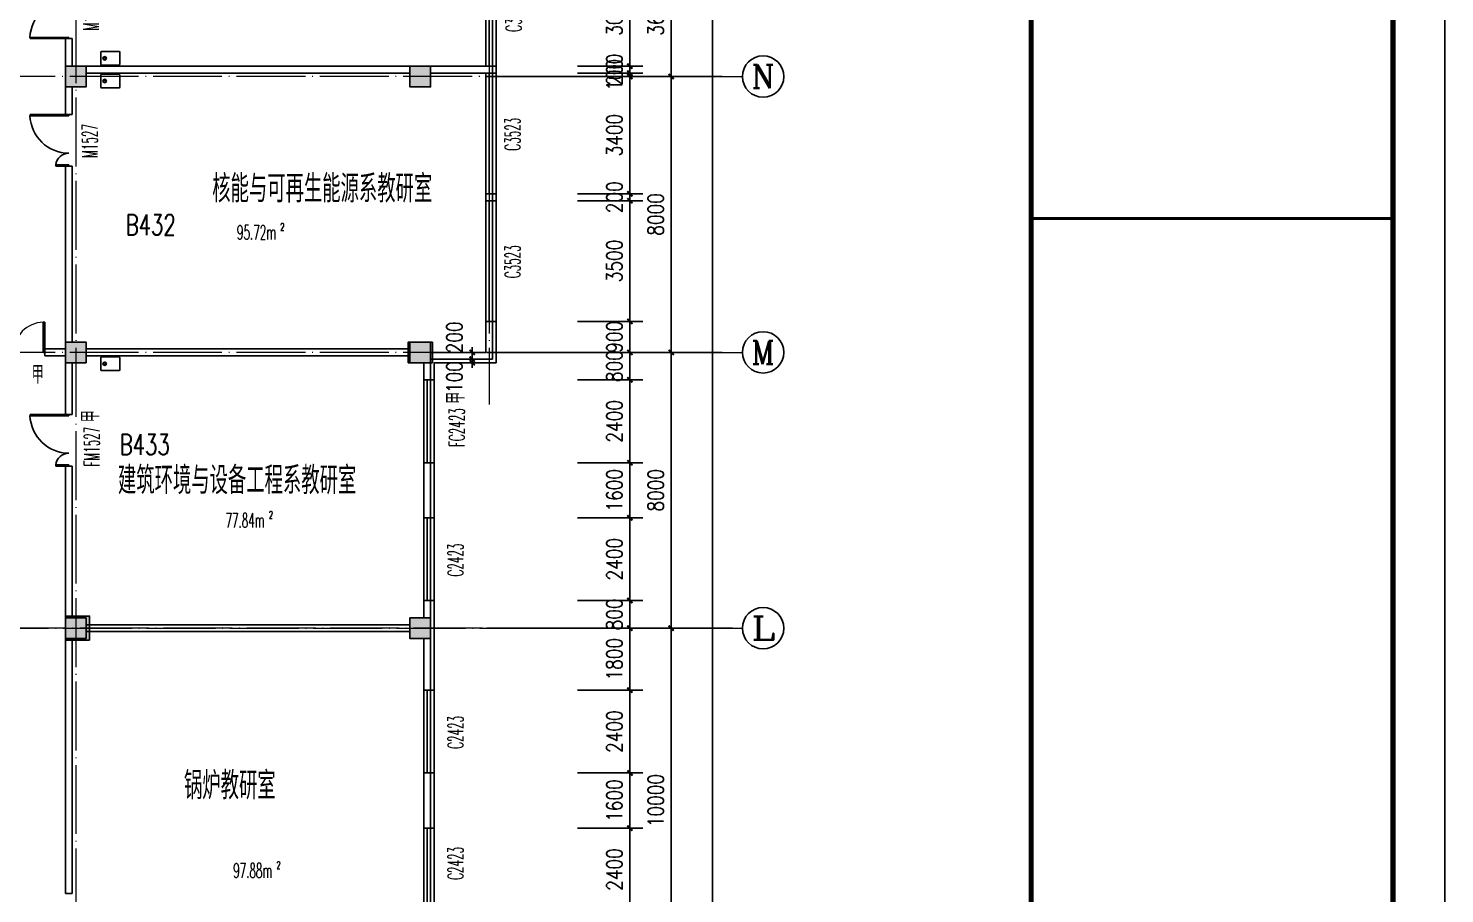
# Model space of a CAD drawing. Extents: x 1417642 to 3570900, y 124798 to 1191112.
# Drawn here: x 1577234 to 1618342, y 327517 to 352615 of the extents above; entities that cross this region are included whole.
import ezdxf
from ezdxf.enums import TextEntityAlignment as Align

# ---------------------------------------------------------------- set-up
doc = ezdxf.new("R2010")
doc.units = 0
doc.header["$LTSCALE"] = 1000
doc.header["$MEASUREMENT"] = 0
doc.linetypes.add('DOTE', pattern=[2.42, 2, -0.2, 0.02, -0.2])
doc.layers.get('0').update_dxf_attribs({"linetype": 'CONTINUOUS'})
doc.layers.get('Defpoints').update_dxf_attribs({"linetype": 'CONTINUOUS'})
for name, color, linetype in [('AXIS', 3, 'CONTINUOUS'), ('AXIS_TEXT', 7, 'CONTINUOUS'), ('colu', 2, 'CONTINUOUS'), ('COLUMN', 9, 'CONTINUOUS'), ('DOTE', 1, 'DOTE'), ('PUB_DIM', 3, 'CONTINUOUS'), ('PUB_HATCH', 8, 'CONTINUOUS'), ('PUB_TEXT', 40, 'CONTINUOUS'), ('PUB_TITLE', 4, 'CONTINUOUS'), ('SPACE', 7, 'CONTINUOUS'), ('STAIR', 2, 'CONTINUOUS'), ('SURFACE', 6, 'CONTINUOUS'), ('tiaozheng', 20, 'CONTINUOUS'), ('WALL', 4, 'CONTINUOUS'), ('WINDOW', 2, 'CONTINUOUS'), ('WINDOW_TEXT', 7, 'CONTINUOUS'), ('图戳', 211, 'CONTINUOUS'), ('填充', 252, 'CONTINUOUS'), ('柱填充', 8, 'CONTINUOUS'), ('水点', 3, 'CONTINUOUS')]:
    doc.layers.add(name, color=color, linetype=linetype)
doc.styles.add('_TCH_AXIS', font='COMPLEX', dxfattribs={"bigfont": 'GBCBIG'})
doc.styles.add('_TCH_SPACE', font='ROMANS', dxfattribs={"width": 0.7, "height": 5, "bigfont": 'Z'})
doc.styles.add('_TCH_WINDOW', font='ROMANS.shx', dxfattribs={"width": 0.7, "height": 400, "bigfont": 'Z.shx'})
doc.styles.add('DIM_FONT', font='SIMPLEX.shx', dxfattribs={"width": 0.8})
doc.styles.get("Standard").update_dxf_attribs({"font": 'GBENOR', "bigfont": 'GBCBIG'})
doc.styles.add('Z', font='ROMANS', dxfattribs={"width": 0.7, "bigfont": 'Z'})
doc.dimstyles.new('DIMN150', dxfattribs={"dimscale": 1.5, "dimtxt": 300, "dimasz": 100, "dimexe": 250, "dimexo": 300, "dimgap": 150, "dimtad": 1, "dimdec": 0, "dimzin": 0, "dimdsep": 46, "dimtxsty": 'DIM_FONT', "dimblk": 'ARCHTICK', "dimcen": 0.09, "dimdle": 1.5, "dimclrt": 7, "dimazin": 2, "dimtfac": 1, "dimtdec": 0, "dimtix": 1, "dimtmove": 2, "dimatfit": 3, "dimldrblk": 'ARCHTICK', "dimfxl": 1, "dimtolj": 1, "dimtzin": 0, "dimarcsym": 0})

# ---------------------------------------------------------------- blocks, each defined once
blk = doc.blocks.new('M_E3')
for p, q in [((-275, -410), (-275, -50)), ((-255, -30), (255, -30)), ((275, -50), (275, -410)), ((255, -430), (-255, -430))]:
    blk.add_line(p, q)
at = {"const_width": 1.5}
for points in [[(-275, 0, 0.414214), (-305, -30, 0.414214)], [(305, -30, 0.414214), (275, 0, 0.414214)], [(-305, -430, 0.414214), (-275, -460, 0.414214)], [(275, -460, 0.414214), (305, -430, 0.414214)]]:
    blk.add_lwpolyline(points, format="xyb", dxfattribs=at)
for points in [[(-275, 0), (275, 0)], [(-305, -430), (-305, -30)], [(305, -30), (305, -430)], [(275, -460), (-275, -460)]]:
    blk.add_lwpolyline(points, dxfattribs=at)
for radius in [50, 32.5]:
    blk.add_circle((165, -230), radius)
for centre, start, end in [((-255, -50), 90, 180), ((-255, -410), 180, 270), ((255, -50), 0, 90), ((255, -410), 270, 0)]:
    blk.add_arc(centre, 20, start, end)
at = {"width": 0.8, "flags": 9}
for tag in ['XSIZE', 'YSIZE']:
    blk.add_attdef(tag, (0, 0), '', height=0.5, dxfattribs=at)
blk = doc.blocks.new('i89')
at = {"layer": '柱填充'}
h = blk.add_hatch(color=256, dxfattribs=at)
h.paths.add_polyline_path([(1555333, 501498), (1555333, 502098), (1554733, 502098), (1554733, 501498)])
h.paths.add_polyline_path([(1525733, 501498), (1525733, 502098), (1525133, 502098), (1525133, 501498)])
h.paths.add_polyline_path([(1517733, 501498), (1517733, 502098), (1517133, 502098), (1517133, 501498)])
h.paths.add_polyline_path([(1509733, 501498), (1509733, 502098), (1509133, 502098), (1509133, 501498)])
h.paths.add_polyline_path([(1501733, 501498), (1501733, 502098), (1501133, 502098), (1501133, 501498)])
h.paths.add_polyline_path([(1498133, 501498), (1498133, 502098), (1497533, 502098), (1497533, 501498)])
h.paths.add_polyline_path([(1498133, 529448), (1498133, 530148), (1497433, 530148), (1497433, 529448)])
h.paths.add_polyline_path([(1498133, 537448), (1498133, 538148), (1497433, 538148), (1497433, 537448)])
h.paths.add_polyline_path([(1541783, 545398), (1541783, 546098), (1541083, 546098), (1541083, 545398)])
h.paths.add_polyline_path([(1565333, 559098), (1565333, 559698), (1564733, 559698), (1564733, 559098)])
h.paths.add_polyline_path([(1565383, 549098), (1565383, 549798), (1564683, 549798), (1564683, 549098)])
h.paths.add_polyline_path([(1565333, 545498), (1565333, 546098), (1564733, 546098), (1564733, 545498)])
h.paths.add_polyline_path([(1565383, 538098), (1564683, 538098), (1564683, 537498), (1565383, 537498)])
h.paths.add_polyline_path([(1565333, 529498), (1565333, 530098), (1564733, 530098), (1564733, 529498)])
h.paths.add_polyline_path([(1565333, 519498), (1565333, 520098), (1564733, 520098), (1564733, 519498)])
h.paths.add_polyline_path([(1565333, 511498), (1565333, 512098), (1564733, 512098), (1564733, 511498)])
h.paths.add_polyline_path([(1565333, 501498), (1565333, 502098), (1564733, 502098), (1564733, 501498)])
h.paths.add_polyline_path([(1555333, 559098), (1555333, 559698), (1554733, 559698), (1554733, 559098)])
h.paths.add_polyline_path([(1555333, 549098), (1555333, 549698), (1554733, 549698), (1554733, 549098)])
h.paths.add_polyline_path([(1555333, 545498), (1555333, 546098), (1554733, 546098), (1554733, 545498)])
h.paths.add_polyline_path([(1555333, 537498), (1555333, 538098), (1554733, 538098), (1554733, 537498)])
h.paths.add_polyline_path([(1555433, 529448), (1555433, 530148), (1554733, 530148), (1554733, 529448)])
h.paths.add_polyline_path([(1555433, 519448), (1555433, 520148), (1554733, 520148), (1554733, 519448)])
h.paths.add_polyline_path([(1555433, 511498), (1555433, 512198), (1554733, 512198), (1554733, 511498)])
h.paths.add_polyline_path([(1551733, 557298), (1551733, 557898), (1551133, 557898), (1551133, 557298)])
h.paths.add_polyline_path([(1551783, 549098), (1551783, 549798), (1551083, 549798), (1551083, 549098)])
h.paths.add_polyline_path([(1551733, 545498), (1551733, 546098), (1551133, 546098), (1551133, 545498)])
h.paths.add_polyline_path([(1551733, 537498), (1551733, 538098), (1551133, 538098), (1551133, 537498)])
h.paths.add_polyline_path([(1551733, 529498), (1551733, 530098), (1551133, 530098), (1551133, 529498)])
h.paths.add_polyline_path([(1551733, 519498), (1551733, 520098), (1551133, 520098), (1551133, 519498)])
h.paths.add_polyline_path([(1551783, 511498), (1551783, 512198), (1551083, 512198), (1551083, 511498)])
h.paths.add_polyline_path([(1551733, 501498), (1551733, 502098), (1551133, 502098), (1551133, 501498)])
h.paths.add_polyline_path([(1541733, 559098), (1541733, 559698), (1541133, 559698), (1541133, 559098)])
h.paths.add_polyline_path([(1541733, 557298), (1541733, 557898), (1541133, 557898), (1541133, 557298)])
h.paths.add_polyline_path([(1541783, 549098), (1541783, 549798), (1541083, 549798), (1541083, 549098)])
h.paths.add_polyline_path([(1541733, 537498), (1541733, 538298), (1541133, 538298), (1541133, 537498)])
h.paths.add_polyline_path([(1541733, 519298), (1541733, 520098), (1541133, 520098), (1541133, 519298)])
h.paths.add_polyline_path([(1541833, 511498), (1541833, 512298), (1541033, 512298), (1541033, 511498)])
h.paths.add_polyline_path([(1541733, 501498), (1541733, 502098), (1541133, 502098), (1541133, 501498)])
h.paths.add_polyline_path([(1533733, 559098), (1533733, 559698), (1533133, 559698), (1533133, 559098)])
h.paths.add_polyline_path([(1533783, 549098), (1533783, 549798), (1533083, 549798), (1533083, 549098)])
h.paths.add_polyline_path([(1533733, 545498), (1533733, 546098), (1533133, 546098), (1533133, 545498)])
h.paths.add_polyline_path([(1533733, 537498), (1533733, 538298), (1533133, 538298), (1533133, 537498)])
h.paths.add_polyline_path([(1533733, 519298), (1533733, 520098), (1533133, 520098), (1533133, 519298)])
h.paths.add_polyline_path([(1533833, 511498), (1533833, 512298), (1533033, 512298), (1533033, 511498)])
h.paths.add_polyline_path([(1533733, 501498), (1533733, 502098), (1533133, 502098), (1533133, 501498)])
h.paths.add_polyline_path([(1525733, 559098), (1525733, 559698), (1525133, 559698), (1525133, 559098)])
h.paths.add_polyline_path([(1525783, 549098), (1525783, 549798), (1525083, 549798), (1525083, 549098)])
h.paths.add_polyline_path([(1525733, 545498), (1525733, 546098), (1525133, 546098), (1525133, 545498)])
h.paths.add_polyline_path([(1525733, 537498), (1525733, 538298), (1525133, 538298), (1525133, 537498)])
h.paths.add_polyline_path([(1525733, 519298), (1525733, 520098), (1525133, 520098), (1525133, 519298)])
h.paths.add_polyline_path([(1525833, 511498), (1525833, 512298), (1525033, 512298), (1525033, 511498)])
h.paths.add_polyline_path([(1517733, 559098), (1517733, 559698), (1517133, 559698), (1517133, 559098)])
h.paths.add_polyline_path([(1517783, 549098), (1517783, 549798), (1517083, 549798), (1517083, 549098)])
h.paths.add_polyline_path([(1517733, 545498), (1517733, 546098), (1517133, 546098), (1517133, 545498)])
h.paths.add_polyline_path([(1517733, 537498), (1517733, 538298), (1517133, 538298), (1517133, 537498)])
h.paths.add_polyline_path([(1517733, 519298), (1517733, 520098), (1517133, 520098), (1517133, 519298)])
h.paths.add_polyline_path([(1517833, 511498), (1517833, 512298), (1517033, 512298), (1517033, 511498)])
h.paths.add_polyline_path([(1509733, 559098), (1509733, 559698), (1509133, 559698), (1509133, 559098)])
h.paths.add_polyline_path([(1509783, 549098), (1509783, 549798), (1509083, 549798), (1509083, 549098)])
h.paths.add_polyline_path([(1509733, 545498), (1509733, 546098), (1509133, 546098), (1509133, 545498)])
h.paths.add_polyline_path([(1509733, 537498), (1509733, 538298), (1509133, 538298), (1509133, 537498)])
h.paths.add_polyline_path([(1509733, 519298), (1509733, 520098), (1509133, 520098), (1509133, 519298)])
h.paths.add_polyline_path([(1509833, 511498), (1509833, 512298), (1509033, 512298), (1509033, 511498)])
h.paths.add_polyline_path([(1509733, 480798), (1509733, 481398), (1509133, 481398), (1509133, 480798)])
h.paths.add_polyline_path([(1501733, 559098), (1501733, 559698), (1501133, 559698), (1501133, 559098)])
h.paths.add_polyline_path([(1501733, 549098), (1501733, 549698), (1501133, 549698), (1501133, 549098)])
h.paths.add_polyline_path([(1501733, 545498), (1501733, 546098), (1501133, 546098), (1501133, 545498)])
h.paths.add_polyline_path([(1501733, 537498), (1501733, 538098), (1501133, 538098), (1501133, 537498)])
h.paths.add_polyline_path([(1501733, 529498), (1501733, 530098), (1501133, 530098), (1501133, 529498)])
h.paths.add_polyline_path([(1501733, 519498), (1501733, 520098), (1501133, 520098), (1501133, 519498)])
h.paths.add_polyline_path([(1501833, 511498), (1501833, 512198), (1501133, 512198), (1501133, 511498)])
h.paths.add_polyline_path([(1501733, 480798), (1501733, 481398), (1501133, 481398), (1501133, 480798)])
h.paths.add_polyline_path([(1498133, 559098), (1498133, 559698), (1497533, 559698), (1497533, 559098)])
h.paths.add_polyline_path([(1498183, 549098), (1498183, 549798), (1497483, 549798), (1497483, 549098)])
h.paths.add_polyline_path([(1498133, 545498), (1498133, 546098), (1497533, 546098), (1497533, 545498)])
h.paths.add_polyline_path([(1498133, 519448), (1498133, 520148), (1497433, 520148), (1497433, 519448)])
h.paths.add_polyline_path([(1498133, 511448), (1498133, 512148), (1497433, 512148), (1497433, 511448)])
h.paths.add_polyline_path([(1498133, 480798), (1498133, 481398), (1497533, 481398), (1497533, 480798)])
h.paths.add_polyline_path([(1488133, 559098), (1488133, 559698), (1487533, 559698), (1487533, 559098)])
h.paths.add_polyline_path([(1488233, 549098), (1488233, 549798), (1487533, 549798), (1487533, 549098)])
h.paths.add_polyline_path([(1488133, 545498), (1488133, 546098), (1487533, 546098), (1487533, 545498)])
h.paths.add_polyline_path([(1488133, 537498), (1488133, 538098), (1487533, 538098), (1487533, 537498)])
h.paths.add_polyline_path([(1488133, 529498), (1488133, 530098), (1487533, 530098), (1487533, 529498)])
h.paths.add_polyline_path([(1488133, 519498), (1488133, 520098), (1487533, 520098), (1487533, 519498)])
h.paths.add_polyline_path([(1488133, 511498), (1488133, 512098), (1487533, 512098), (1487533, 511498)])
h.paths.add_polyline_path([(1488133, 501498), (1488133, 502098), (1487533, 502098), (1487533, 501498)])
h.paths.add_polyline_path([(1488133, 480798), (1488133, 481398), (1487533, 481398), (1487533, 480798)])
h.paths.add_polyline_path([(1498133, 484398), (1498133, 485198), (1497433, 485198), (1497433, 484398)])
h.paths.add_polyline_path([(1498134, 496298), (1498134, 497098), (1497433, 497098), (1497433, 496298)])
h.paths.add_polyline_path([(1487533, 497098), (1487533, 496298), (1488233, 496298), (1488233, 497098)])
h.paths.add_polyline_path([(1487533, 485198), (1487533, 484398), (1488233, 484398), (1488233, 485198)])
h.paths.add_polyline_path([(1509733, 496298), (1509733, 497098), (1509033, 497098), (1509033, 496298)])
h.paths.add_polyline_path([(1509733, 484398), (1509733, 485198), (1509033, 485198), (1509033, 484398)])
at = {"layer": 'colu'}
for points in [[(1555333, 545498), (1555333, 546098), (1554733, 546098), (1554733, 545498)], [(1565333, 545498), (1565333, 546098), (1564733, 546098), (1564733, 545498)], [(1555333, 537498), (1555333, 538098), (1554733, 538098), (1554733, 537498)], [(1565383, 538098), (1564683, 538098), (1564683, 537498), (1565383, 537498)], [(1555433, 529448), (1555433, 530148), (1554733, 530148), (1554733, 529448)], [(1565333, 529498), (1565333, 530098), (1564733, 530098), (1564733, 529498)]]:
    blk.add_lwpolyline(points, close=True, dxfattribs=at)
blk = doc.blocks.new('_ArchTick')
at = {"color": 0, "linetype": 'ByBlock', "const_width": 0.4}
blk.add_lwpolyline([(-0.5, -0.5), (0.5, 0.5)], dxfattribs=at)
blk = doc.blocks.new('*D934')
at = {"layer": 'Defpoints', "color": 0}
for p in [(1589648, 343217), (1589648, 343017), (1590117, 343217)]:
    blk.add_point(p, dxfattribs=at)
at = {"layer": 'PUB_DIM', "color": 0, "lineweight": -2}
for p, q in [((1590117, 343217), (1590117, 343367)), ((1590098, 343217), (1590492, 343217)), ((1590098, 343017), (1590492, 343017)), ((1590117, 343017), (1590117, 343217)), ((1590117, 343017), (1590117, 342867))]:
    blk.add_line(p, q, dxfattribs=at)
at = {"layer": 'PUB_DIM', "color": 0, "lineweight": -2, "xscale": 150, "yscale": 150, "zscale": 150}
for p, rotation in [((1590117, 343217), 270), ((1590117, 343017), 90)]:
    blk.add_blockref('_ArchTick', p, dxfattribs=dict(at, rotation=rotation))
at = {"layer": 'PUB_DIM', "color": 7, "insert": (1589600, 343650), "char_height": 450, "attachment_point": 5, "rotation": 90, "style": 'DIM_FONT'}
blk.add_mtext('\\A1;200', dxfattribs=at)
blk = doc.blocks.new('*D935')
at = {"layer": 'Defpoints', "color": 0}
for p in [(1589648, 343017), (1589648, 342917), (1590117, 343017)]:
    blk.add_point(p, dxfattribs=at)
at = {"layer": 'PUB_DIM', "color": 0, "lineweight": -2}
for p, q in [((1590098, 343017), (1590492, 343017)), ((1590098, 342917), (1590492, 342917)), ((1590117, 343017), (1590117, 343167)), ((1590117, 342917), (1590117, 343017)), ((1590117, 342917), (1590117, 342767))]:
    blk.add_line(p, q, dxfattribs=at)
at = {"layer": 'PUB_DIM', "color": 0, "lineweight": -2, "xscale": 150, "yscale": 150, "zscale": 150}
for p, rotation in [((1590117, 343017), 270), ((1590117, 342917), 90)]:
    blk.add_blockref('_ArchTick', p, dxfattribs=dict(at, rotation=rotation))
at = {"layer": 'PUB_DIM', "color": 7, "insert": (1589600, 342499), "char_height": 450, "attachment_point": 5, "rotation": 90, "style": 'DIM_FONT'}
blk.add_mtext('\\A1;100', dxfattribs=at)
blk = doc.blocks.new('*D1009')
at = {"layer": 'Defpoints', "color": 0}
for p in [(1592719, 354517), (1594693, 354517), (1592719, 351517)]:
    blk.add_point(p, dxfattribs=at)
at = {"layer": 'PUB_DIM', "color": 0, "lineweight": -2}
for p, q in [((1593169, 354517), (1595068, 354517)), ((1594693, 351515), (1594693, 354519)), ((1593169, 351517), (1595068, 351517))]:
    blk.add_line(p, q, dxfattribs=at)
at = {"layer": 'PUB_DIM', "color": 0, "lineweight": -2, "xscale": 150, "yscale": 150, "zscale": 150}
for p, rotation in [((1594693, 354517), 90), ((1594693, 351517), 270)]:
    blk.add_blockref('_ArchTick', p, dxfattribs=dict(at, rotation=rotation))
at = {"layer": 'PUB_DIM', "color": 7, "insert": (1594243, 353017), "char_height": 450, "attachment_point": 5, "rotation": 90, "style": 'DIM_FONT'}
blk.add_mtext('\\A1;3000', dxfattribs=at)
blk = doc.blocks.new('*D1010')
at = {"layer": 'Defpoints', "color": 0}
for p in [(1592719, 351517), (1594693, 351517), (1592719, 351317)]:
    blk.add_point(p, dxfattribs=at)
at = {"layer": 'PUB_DIM', "color": 0, "lineweight": -2}
for p, q in [((1593169, 351517), (1595068, 351517)), ((1594693, 351517), (1594693, 351667)), ((1594693, 351317), (1594693, 351517)), ((1593169, 351317), (1595068, 351317)), ((1594693, 351317), (1594693, 351167))]:
    blk.add_line(p, q, dxfattribs=at)
at = {"layer": 'PUB_DIM', "color": 0, "lineweight": -2, "xscale": 150, "yscale": 150, "zscale": 150}
for p, rotation in [((1594693, 351517), 270), ((1594693, 351317), 90)]:
    blk.add_blockref('_ArchTick', p, dxfattribs=dict(at, rotation=rotation))
at = {"layer": 'PUB_DIM', "color": 7, "insert": (1594243, 351417), "char_height": 450, "attachment_point": 5, "rotation": 90, "style": 'DIM_FONT'}
blk.add_mtext('\\A1;200', dxfattribs=at)
blk = doc.blocks.new('*D1011')
at = {"layer": 'Defpoints', "color": 0}
for p in [(1592719, 351317), (1592719, 351217), (1594693, 351317)]:
    blk.add_point(p, dxfattribs=at)
at = {"layer": 'PUB_DIM', "color": 0, "lineweight": -2}
for p, q in [((1593169, 351317), (1595068, 351317)), ((1593169, 351217), (1595068, 351217)), ((1594693, 351317), (1594693, 351467)), ((1594693, 351217), (1594693, 351317)), ((1594693, 351217), (1594693, 351067))]:
    blk.add_line(p, q, dxfattribs=at)
at = {"layer": 'PUB_DIM', "color": 0, "lineweight": -2, "xscale": 150, "yscale": 150, "zscale": 150}
for p, rotation in [((1594693, 351317), 270), ((1594693, 351217), 90)]:
    blk.add_blockref('_ArchTick', p, dxfattribs=dict(at, rotation=rotation))
at = {"layer": 'PUB_DIM', "color": 7, "insert": (1594243, 351267), "char_height": 450, "attachment_point": 5, "rotation": 90, "style": 'DIM_FONT'}
blk.add_mtext('\\A1;100', dxfattribs=at)
blk = doc.blocks.new('*D1012')
at = {"layer": 'Defpoints', "color": 0}
for p in [(1592719, 351217), (1594693, 351217), (1592719, 347817)]:
    blk.add_point(p, dxfattribs=at)
at = {"layer": 'PUB_DIM', "color": 0, "lineweight": -2}
for p, q in [((1593169, 351217), (1595068, 351217)), ((1594693, 347815), (1594693, 351219)), ((1593169, 347817), (1595068, 347817))]:
    blk.add_line(p, q, dxfattribs=at)
at = {"layer": 'PUB_DIM', "color": 0, "lineweight": -2, "xscale": 150, "yscale": 150, "zscale": 150}
for p, rotation in [((1594693, 351217), 90), ((1594693, 347817), 270)]:
    blk.add_blockref('_ArchTick', p, dxfattribs=dict(at, rotation=rotation))
at = {"layer": 'PUB_DIM', "color": 7, "insert": (1594243, 349517), "char_height": 450, "attachment_point": 5, "rotation": 90, "style": 'DIM_FONT'}
blk.add_mtext('\\A1;3400', dxfattribs=at)
blk = doc.blocks.new('*D1013')
at = {"layer": 'Defpoints', "color": 0}
for p in [(1592719, 347817), (1594693, 347817), (1592719, 347617)]:
    blk.add_point(p, dxfattribs=at)
at = {"layer": 'PUB_DIM', "color": 0, "lineweight": -2}
for p, q in [((1593169, 347817), (1595068, 347817)), ((1594693, 347817), (1594693, 347967)), ((1594693, 347617), (1594693, 347817)), ((1593169, 347617), (1595068, 347617)), ((1594693, 347617), (1594693, 347467))]:
    blk.add_line(p, q, dxfattribs=at)
at = {"layer": 'PUB_DIM', "color": 0, "lineweight": -2, "xscale": 150, "yscale": 150, "zscale": 150}
for p, rotation in [((1594693, 347817), 270), ((1594693, 347617), 90)]:
    blk.add_blockref('_ArchTick', p, dxfattribs=dict(at, rotation=rotation))
at = {"layer": 'PUB_DIM', "color": 7, "insert": (1594243, 347717), "char_height": 450, "attachment_point": 5, "rotation": 90, "style": 'DIM_FONT'}
blk.add_mtext('\\A1;200', dxfattribs=at)
blk = doc.blocks.new('*D1014')
at = {"layer": 'Defpoints', "color": 0}
for p in [(1592719, 347617), (1594693, 347617), (1592719, 344117)]:
    blk.add_point(p, dxfattribs=at)
at = {"layer": 'PUB_DIM', "color": 0, "lineweight": -2}
for p, q in [((1593169, 347617), (1595068, 347617)), ((1594693, 344115), (1594693, 347619)), ((1593169, 344117), (1595068, 344117))]:
    blk.add_line(p, q, dxfattribs=at)
at = {"layer": 'PUB_DIM', "color": 0, "lineweight": -2, "xscale": 150, "yscale": 150, "zscale": 150}
for p, rotation in [((1594693, 347617), 90), ((1594693, 344117), 270)]:
    blk.add_blockref('_ArchTick', p, dxfattribs=dict(at, rotation=rotation))
at = {"layer": 'PUB_DIM', "color": 7, "insert": (1594243, 345867), "char_height": 450, "attachment_point": 5, "rotation": 90, "style": 'DIM_FONT'}
blk.add_mtext('\\A1;3500', dxfattribs=at)
blk = doc.blocks.new('*D1015')
at = {"layer": 'Defpoints', "color": 0}
for p in [(1592719, 344117), (1594693, 344117), (1592719, 343217)]:
    blk.add_point(p, dxfattribs=at)
at = {"layer": 'PUB_DIM', "color": 0, "lineweight": -2}
for p, q in [((1593169, 344117), (1595068, 344117)), ((1594693, 344117), (1594693, 344267)), ((1594693, 343217), (1594693, 344117)), ((1593169, 343217), (1595068, 343217)), ((1594693, 343217), (1594693, 343067))]:
    blk.add_line(p, q, dxfattribs=at)
at = {"layer": 'PUB_DIM', "color": 0, "lineweight": -2, "xscale": 150, "yscale": 150, "zscale": 150}
for p, rotation in [((1594693, 344117), 270), ((1594693, 343217), 90)]:
    blk.add_blockref('_ArchTick', p, dxfattribs=dict(at, rotation=rotation))
at = {"layer": 'PUB_DIM', "color": 7, "insert": (1594243, 343667), "char_height": 450, "attachment_point": 5, "rotation": 90, "style": 'DIM_FONT'}
blk.add_mtext('\\A1;900', dxfattribs=at)
blk = doc.blocks.new('*D1046')
at = {"layer": 'Defpoints', "color": 0}
for p in [(1592727, 329417), (1594693, 329417), (1592727, 327017)]:
    blk.add_point(p, dxfattribs=at)
at = {"layer": 'PUB_DIM', "color": 0, "lineweight": -2}
for p, q in [((1593177, 329417), (1595068, 329417)), ((1594693, 327015), (1594693, 329419)), ((1593177, 327017), (1595068, 327017))]:
    blk.add_line(p, q, dxfattribs=at)
at = {"layer": 'PUB_DIM', "color": 0, "lineweight": -2, "xscale": 150, "yscale": 150, "zscale": 150}
for p, rotation in [((1594693, 329417), 90), ((1594693, 327017), 270)]:
    blk.add_blockref('_ArchTick', p, dxfattribs=dict(at, rotation=rotation))
at = {"layer": 'PUB_DIM', "color": 7, "insert": (1594243, 328217), "char_height": 450, "attachment_point": 5, "rotation": 90, "style": 'DIM_FONT'}
blk.add_mtext('\\A1;2400', dxfattribs=at)
blk = doc.blocks.new('*D1047')
at = {"layer": 'Defpoints', "color": 0}
for p in [(1592727, 331017), (1594693, 331017), (1592727, 329417)]:
    blk.add_point(p, dxfattribs=at)
at = {"layer": 'PUB_DIM', "color": 0, "lineweight": -2}
for p, q in [((1593177, 331017), (1595068, 331017)), ((1594693, 331017), (1594693, 331167)), ((1594693, 329417), (1594693, 331017)), ((1593177, 329417), (1595068, 329417)), ((1594693, 329417), (1594693, 329267))]:
    blk.add_line(p, q, dxfattribs=at)
at = {"layer": 'PUB_DIM', "color": 0, "lineweight": -2, "xscale": 150, "yscale": 150, "zscale": 150}
for p, rotation in [((1594693, 331017), 270), ((1594693, 329417), 90)]:
    blk.add_blockref('_ArchTick', p, dxfattribs=dict(at, rotation=rotation))
at = {"layer": 'PUB_DIM', "color": 7, "insert": (1594243, 330217), "char_height": 450, "attachment_point": 5, "rotation": 90, "style": 'DIM_FONT'}
blk.add_mtext('\\A1;1600', dxfattribs=at)
blk = doc.blocks.new('*D1048')
at = {"layer": 'Defpoints', "color": 0}
for p in [(1592727, 333417), (1594693, 333417), (1592727, 331017)]:
    blk.add_point(p, dxfattribs=at)
at = {"layer": 'PUB_DIM', "color": 0, "lineweight": -2}
for p, q in [((1593177, 333417), (1595068, 333417)), ((1594693, 331015), (1594693, 333419)), ((1593177, 331017), (1595068, 331017))]:
    blk.add_line(p, q, dxfattribs=at)
at = {"layer": 'PUB_DIM', "color": 0, "lineweight": -2, "xscale": 150, "yscale": 150, "zscale": 150}
for p, rotation in [((1594693, 333417), 90), ((1594693, 331017), 270)]:
    blk.add_blockref('_ArchTick', p, dxfattribs=dict(at, rotation=rotation))
at = {"layer": 'PUB_DIM', "color": 7, "insert": (1594243, 332217), "char_height": 450, "attachment_point": 5, "rotation": 90, "style": 'DIM_FONT'}
blk.add_mtext('\\A1;2400', dxfattribs=at)
blk = doc.blocks.new('*D1049')
at = {"layer": 'Defpoints', "color": 0}
for p in [(1592727, 335217), (1594693, 335217), (1592727, 333417)]:
    blk.add_point(p, dxfattribs=at)
at = {"layer": 'PUB_DIM', "color": 0, "lineweight": -2}
for p, q in [((1593177, 335217), (1595068, 335217)), ((1594693, 333415), (1594693, 335219)), ((1593177, 333417), (1595068, 333417))]:
    blk.add_line(p, q, dxfattribs=at)
at = {"layer": 'PUB_DIM', "color": 0, "lineweight": -2, "xscale": 150, "yscale": 150, "zscale": 150}
for p, rotation in [((1594693, 335217), 90), ((1594693, 333417), 270)]:
    blk.add_blockref('_ArchTick', p, dxfattribs=dict(at, rotation=rotation))
at = {"layer": 'PUB_DIM', "color": 7, "insert": (1594243, 334317), "char_height": 450, "attachment_point": 5, "rotation": 90, "style": 'DIM_FONT'}
blk.add_mtext('\\A1;1800', dxfattribs=at)
blk = doc.blocks.new('*D1050')
at = {"layer": 'Defpoints', "color": 0}
for p in [(1592727, 336017), (1594693, 336017), (1592727, 335217)]:
    blk.add_point(p, dxfattribs=at)
at = {"layer": 'PUB_DIM', "color": 0, "lineweight": -2}
for p, q in [((1593177, 336017), (1595068, 336017)), ((1594693, 336017), (1594693, 336167)), ((1594693, 335217), (1594693, 336017)), ((1593177, 335217), (1595068, 335217)), ((1594693, 335217), (1594693, 335067))]:
    blk.add_line(p, q, dxfattribs=at)
at = {"layer": 'PUB_DIM', "color": 0, "lineweight": -2, "xscale": 150, "yscale": 150, "zscale": 150}
for p, rotation in [((1594693, 336017), 270), ((1594693, 335217), 90)]:
    blk.add_blockref('_ArchTick', p, dxfattribs=dict(at, rotation=rotation))
at = {"layer": 'PUB_DIM', "color": 7, "insert": (1594243, 335617), "char_height": 450, "attachment_point": 5, "rotation": 90, "style": 'DIM_FONT'}
blk.add_mtext('\\A1;800', dxfattribs=at)
blk = doc.blocks.new('*D1051')
at = {"layer": 'Defpoints', "color": 0}
for p in [(1592727, 338417), (1594693, 338417), (1592727, 336017)]:
    blk.add_point(p, dxfattribs=at)
at = {"layer": 'PUB_DIM', "color": 0, "lineweight": -2}
for p, q in [((1593177, 338417), (1595068, 338417)), ((1594693, 336015), (1594693, 338419)), ((1593177, 336017), (1595068, 336017))]:
    blk.add_line(p, q, dxfattribs=at)
at = {"layer": 'PUB_DIM', "color": 0, "lineweight": -2, "xscale": 150, "yscale": 150, "zscale": 150}
for p, rotation in [((1594693, 338417), 90), ((1594693, 336017), 270)]:
    blk.add_blockref('_ArchTick', p, dxfattribs=dict(at, rotation=rotation))
at = {"layer": 'PUB_DIM', "color": 7, "insert": (1594243, 337217), "char_height": 450, "attachment_point": 5, "rotation": 90, "style": 'DIM_FONT'}
blk.add_mtext('\\A1;2400', dxfattribs=at)
blk = doc.blocks.new('*D1052')
at = {"layer": 'Defpoints', "color": 0}
for p in [(1592727, 340017), (1594693, 340017), (1592727, 338417)]:
    blk.add_point(p, dxfattribs=at)
at = {"layer": 'PUB_DIM', "color": 0, "lineweight": -2}
for p, q in [((1593177, 340017), (1595068, 340017)), ((1594693, 340017), (1594693, 340167)), ((1594693, 338417), (1594693, 340017)), ((1593177, 338417), (1595068, 338417)), ((1594693, 338417), (1594693, 338267))]:
    blk.add_line(p, q, dxfattribs=at)
at = {"layer": 'PUB_DIM', "color": 0, "lineweight": -2, "xscale": 150, "yscale": 150, "zscale": 150}
for p, rotation in [((1594693, 340017), 270), ((1594693, 338417), 90)]:
    blk.add_blockref('_ArchTick', p, dxfattribs=dict(at, rotation=rotation))
at = {"layer": 'PUB_DIM', "color": 7, "insert": (1594243, 339217), "char_height": 450, "attachment_point": 5, "rotation": 90, "style": 'DIM_FONT'}
blk.add_mtext('\\A1;1600', dxfattribs=at)
blk = doc.blocks.new('*D1053')
at = {"layer": 'Defpoints', "color": 0}
for p in [(1592727, 342417), (1594693, 342417), (1592727, 340017)]:
    blk.add_point(p, dxfattribs=at)
at = {"layer": 'PUB_DIM', "color": 0, "lineweight": -2}
for p, q in [((1593177, 342417), (1595068, 342417)), ((1594693, 340015), (1594693, 342419)), ((1593177, 340017), (1595068, 340017))]:
    blk.add_line(p, q, dxfattribs=at)
at = {"layer": 'PUB_DIM', "color": 0, "lineweight": -2, "xscale": 150, "yscale": 150, "zscale": 150}
for p, rotation in [((1594693, 342417), 90), ((1594693, 340017), 270)]:
    blk.add_blockref('_ArchTick', p, dxfattribs=dict(at, rotation=rotation))
at = {"layer": 'PUB_DIM', "color": 7, "insert": (1594243, 341217), "char_height": 450, "attachment_point": 5, "rotation": 90, "style": 'DIM_FONT'}
blk.add_mtext('\\A1;2400', dxfattribs=at)
blk = doc.blocks.new('*D1054')
at = {"layer": 'Defpoints', "color": 0}
for p in [(1592727, 343217), (1594693, 343217), (1592727, 342417)]:
    blk.add_point(p, dxfattribs=at)
at = {"layer": 'PUB_DIM', "color": 0, "lineweight": -2}
for p, q in [((1594693, 343217), (1594693, 343367)), ((1593177, 343217), (1595068, 343217)), ((1594693, 342417), (1594693, 343217)), ((1593177, 342417), (1595068, 342417)), ((1594693, 342417), (1594693, 342267))]:
    blk.add_line(p, q, dxfattribs=at)
at = {"layer": 'PUB_DIM', "color": 0, "lineweight": -2, "xscale": 150, "yscale": 150, "zscale": 150}
for p, rotation in [((1594693, 343217), 270), ((1594693, 342417), 90)]:
    blk.add_blockref('_ArchTick', p, dxfattribs=dict(at, rotation=rotation))
at = {"layer": 'PUB_DIM', "color": 7, "insert": (1594243, 342817), "char_height": 450, "attachment_point": 5, "rotation": 90, "style": 'DIM_FONT'}
blk.add_mtext('\\A1;800', dxfattribs=at)
blk = doc.blocks.new('*D1055')
at = {"layer": 'Defpoints', "color": 0}
for p in [(1594386, 364817), (1597093, 364817), (1594386, 266217)]:
    blk.add_point(p, dxfattribs=at)
at = {"layer": 'PUB_DIM', "color": 0, "lineweight": -2}
for p, q in [((1594836, 364817), (1597468, 364817)), ((1597093, 266215), (1597093, 364819)), ((1594836, 266217), (1597468, 266217))]:
    blk.add_line(p, q, dxfattribs=at)
at = {"layer": 'PUB_DIM', "color": 0, "lineweight": -2, "xscale": 150, "yscale": 150, "zscale": 150}
for p, rotation in [((1597093, 364817), 90), ((1597093, 266217), 270)]:
    blk.add_blockref('_ArchTick', p, dxfattribs=dict(at, rotation=rotation))
at = {"layer": 'PUB_DIM', "color": 7, "insert": (1596643, 315517), "char_height": 450, "attachment_point": 5, "rotation": 90, "style": 'DIM_FONT'}
blk.add_mtext('\\A1;98600', dxfattribs=at)
blk = doc.blocks.new('*D1057')
at = {"layer": 'AXIS', "color": 0, "lineweight": -2}
for p, q in [((1590544, 354817), (1596268, 354817)), ((1595893, 351215), (1595893, 354819)), ((1590544, 351217), (1596268, 351217))]:
    blk.add_line(p, q, dxfattribs=at)
at = {"layer": 'Defpoints', "color": 0}
for p in [(1590094, 354817), (1595893, 354817), (1590094, 351217)]:
    blk.add_point(p, dxfattribs=at)
at = {"layer": 'AXIS', "color": 0, "lineweight": -2, "xscale": 150, "yscale": 150, "zscale": 150}
for p, rotation in [((1595893, 354817), 90), ((1595893, 351217), 270)]:
    blk.add_blockref('_ArchTick', p, dxfattribs=dict(at, rotation=rotation))
at = {"layer": 'AXIS', "color": 7, "insert": (1595443, 353017), "char_height": 450, "attachment_point": 5, "rotation": 90, "style": 'DIM_FONT'}
blk.add_mtext('\\A1;3600', dxfattribs=at)
blk = doc.blocks.new('*D1058')
at = {"layer": 'AXIS', "color": 0, "lineweight": -2}
for p, q in [((1590544, 351217), (1596268, 351217)), ((1595893, 343215), (1595893, 351219)), ((1590544, 343217), (1596268, 343217))]:
    blk.add_line(p, q, dxfattribs=at)
at = {"layer": 'Defpoints', "color": 0}
for p in [(1590094, 351217), (1595893, 351217), (1590094, 343217)]:
    blk.add_point(p, dxfattribs=at)
at = {"layer": 'AXIS', "color": 0, "lineweight": -2, "xscale": 150, "yscale": 150, "zscale": 150}
for p, rotation in [((1595893, 351217), 90), ((1595893, 343217), 270)]:
    blk.add_blockref('_ArchTick', p, dxfattribs=dict(at, rotation=rotation))
at = {"layer": 'AXIS', "color": 7, "insert": (1595443, 347217), "char_height": 450, "attachment_point": 5, "rotation": 90, "style": 'DIM_FONT'}
blk.add_mtext('\\A1;8000', dxfattribs=at)
blk = doc.blocks.new('*D1059')
at = {"layer": 'AXIS', "color": 0, "lineweight": -2}
for p, q in [((1590544, 343217), (1596268, 343217)), ((1595893, 335215), (1595893, 343219)), ((1590544, 335217), (1596268, 335217))]:
    blk.add_line(p, q, dxfattribs=at)
at = {"layer": 'Defpoints', "color": 0}
for p in [(1590094, 343217), (1595893, 343217), (1590094, 335217)]:
    blk.add_point(p, dxfattribs=at)
at = {"layer": 'AXIS', "color": 0, "lineweight": -2, "xscale": 150, "yscale": 150, "zscale": 150}
for p, rotation in [((1595893, 343217), 90), ((1595893, 335217), 270)]:
    blk.add_blockref('_ArchTick', p, dxfattribs=dict(at, rotation=rotation))
at = {"layer": 'AXIS', "color": 7, "insert": (1595443, 339217), "char_height": 450, "attachment_point": 5, "rotation": 90, "style": 'DIM_FONT'}
blk.add_mtext('\\A1;8000', dxfattribs=at)
blk = doc.blocks.new('*D1060')
at = {"layer": 'AXIS', "color": 0, "lineweight": -2}
for p, q in [((1590544, 335217), (1596268, 335217)), ((1595893, 325215), (1595893, 335219)), ((1590544, 325217), (1596268, 325217))]:
    blk.add_line(p, q, dxfattribs=at)
at = {"layer": 'Defpoints', "color": 0}
for p in [(1590094, 335217), (1595893, 335217), (1590094, 325217)]:
    blk.add_point(p, dxfattribs=at)
at = {"layer": 'AXIS', "color": 0, "lineweight": -2, "xscale": 150, "yscale": 150, "zscale": 150}
for p, rotation in [((1595893, 335217), 90), ((1595893, 325217), 270)]:
    blk.add_blockref('_ArchTick', p, dxfattribs=dict(at, rotation=rotation))
at = {"layer": 'AXIS', "color": 7, "insert": (1595443, 330217), "char_height": 450, "attachment_point": 5, "rotation": 90, "style": 'DIM_FONT'}
blk.add_mtext('\\A1;10000', dxfattribs=at)
blk = doc.blocks.new('_FZH')
blk.add_lwpolyline([(-0.5, -0.5), (0.5, -0.5), (0.5, 0.5), (-0.5, 0.5)], close=True)
at = {"layer": 'PUB_HATCH'}
blk.add_solid([(-0.5, -0.5), (0.5, -0.5), (-0.5, 0.5), (0.5, 0.5)], dxfattribs=at)
blk = doc.blocks.new('$DorLib2D$00000225')
at = {"color": 0}
for p, q in [((0.475, -0.001), (0.475, 0.752)), ((0.475, 0.752), (0.5, 0.752)), ((0.5, -0.001), (0.5, 0.752)), ((-0.5, 0), (-0.5, 0.252)), ((-0.475, 0.252), (-0.5, 0.252)), ((-0.475, 0), (-0.475, 0.252)), ((-0.475, 0), (-0.5, 0)), ((0.475, -0.001), (0.5, -0.001))]:
    blk.add_line(p, q, dxfattribs=at)
for centre, radius, start, end in [((0.505, -0.002), 0.755, 92.2493, 179.7238), ((-0.501, 0.003), 0.251, 359.7899, 84.0974)]:
    blk.add_arc(centre, radius, start, end, dxfattribs=at)
blk = doc.blocks.new('$TCHSYS$WIN2D')
for p, q in [((-0.5, 0.5), (0.5, 0.5)), ((-0.5, 0.5), (-0.5, -0.5)), ((0.5, 0.5), (0.5, -0.5)), ((0.5, 0.167), (-0.5, 0.167)), ((0.5, -0.167), (-0.5, -0.167)), ((-0.5, -0.5), (0.5, -0.5))]:
    blk.add_line(p, q)
blk = doc.blocks.new('$DorLib2D$00000002')
for p, q in [((-0.5, 0), (-0.5, 0.4875)), ((-0.475, 0.4875), (-0.5, 0.4875)), ((-0.475, 0), (-0.475, 0.4875)), ((0.475, 0), (0.475, 0.4875)), ((0.475, 0.4875), (0.5, 0.4875)), ((0.5, 0), (0.5, 0.4875)), ((-0.5, 0), (-0.475, 0)), ((0.5, 0), (0.475, 0))]:
    blk.add_line(p, q)
at = {"lineweight": 13}
for centre, start, end in [((-0.4875, 0), 0, 88.53072), ((0.4875, 0), 91.46928, 180)]:
    blk.add_arc(centre, 0.4875, start, end, dxfattribs=at)

msp = doc.modelspace()

# ---------------------------------------------------------------- linework, layer by layer
at = {"layer": 'AXIS', "lineweight": 0}
for p, q in [((1592834.8, 351217), (1597959.5, 351217)), ((1592834.8, 343217), (1597959.5, 343217)), ((1592834.8, 335217), (1597959.5, 335217))]:
    msp.add_line(p, q, dxfattribs=at)
at = {"layer": 'AXIS'}
for centre in [(1598559.5, 351217), (1598559.5, 343217), (1598559.5, 335217)]:
    msp.add_circle(centre, 600, dxfattribs=at)
at = {"layer": 'DOTE', "lineweight": 0}
for points in [[(1578610.3, 369968.3), (1578610.3, 259645.1)], [(1590610.3, 369968.3), (1590610.3, 341708.1)], [(1597373.8, 351217), (1432083.9, 351217)], [(1597373.8, 343217), (1432083.9, 343217)], [(1597373.8, 343217), (1432083.9, 343217)], [(1597673.8, 335217), (1501610.3, 335217)], [(1527422.9, 335217), (1596825.4, 335217)]]:
    msp.add_lwpolyline(points, dxfattribs=at)
at = {"layer": 'PUB_TITLE'}
msp.add_lwpolyline([(1417642.3, 252448.4), (1618342.3, 252448.4), (1618342.3, 378598.4), (1417642.3, 378598.4)], close=True, dxfattribs=at)
at = {"layer": 'PUB_TITLE', "const_width": 150}
msp.add_lwpolyline([(1421392.3, 253948.4), (1616842.3, 253948.4), (1616842.3, 377098.4), (1421392.3, 377098.4)], close=True, dxfattribs=at)
at = {"layer": 'SURFACE'}
for p, q in [((1590810.3, 351517), (1590710.3, 351517)), ((1590810.3, 351517), (1590810.3, 351417)), ((1590810.3, 351317), (1590710.3, 351317)), ((1590810.3, 351417), (1590810.3, 351317)), ((1590810.3, 347817), (1590710.3, 347817)), ((1590810.3, 347817), (1590810.3, 347617)), ((1590810.3, 347617), (1590710.3, 347617)), ((1590810.3, 344117), (1590710.3, 344117)), ((1590810.3, 344117), (1590810.3, 342917)), ((1589010.3, 342917), (1589010.3, 342417)), ((1590810.3, 342917), (1589010.3, 342917)), ((1589010.3, 342417), (1588910.3, 342417)), ((1589010.3, 340017), (1588910.3, 340017)), ((1589010.3, 340017), (1589010.3, 338417)), ((1589010.3, 338417), (1588910.3, 338417)), ((1589010.3, 336017), (1588910.3, 336017)), ((1589010.3, 336017), (1589010.3, 335217)), ((1589010.3, 335217), (1589010.3, 333417)), ((1589010.3, 333417), (1588910.3, 333417)), ((1589010.3, 331017), (1588910.3, 331017)), ((1589010.3, 331017), (1589010.3, 329417)), ((1589010.3, 329417), (1588910.3, 329417))]:
    msp.add_line(p, q, dxfattribs=at)
at = {"layer": 'WALL'}
for p, q in [((1578510.3, 352317), (1578310.3, 352317)), ((1578310.3, 352317), (1578310.3, 351517)), ((1578510.3, 351517), (1578510.3, 352317)), ((1588310.3, 351517), (1578910.3, 351517)), ((1590510.3, 351517), (1588910.3, 351517)), ((1590710.3, 351517), (1590510.3, 351517)), ((1590710.3, 351417), (1590710.3, 351517)), ((1588310.3, 351317), (1578910.3, 351317)), ((1590510.3, 351317), (1588910.3, 351317)), ((1590510.3, 351317), (1590710.3, 351317)), ((1590710.3, 351317), (1590710.3, 351417)), ((1578310.3, 350917), (1578310.3, 350117)), ((1578510.3, 350117), (1578510.3, 350917)), ((1578310.3, 350117), (1578510.3, 350117)), ((1578510.3, 348617), (1578310.3, 348617)), ((1578310.3, 348617), (1578310.3, 343517)), ((1578510.3, 343517), (1578510.3, 348617)), ((1590510.3, 347817), (1590510.3, 347617)), ((1590710.3, 347817), (1590510.3, 347817)), ((1590710.3, 347617), (1590710.3, 347817)), ((1590510.3, 347617), (1590710.3, 347617)), ((1590710.3, 344117), (1590510.3, 344117)), ((1590510.3, 344117), (1590510.3, 343217)), ((1590710.3, 343017), (1590710.3, 344117)), ((1578310.3, 343317), (1577710.3, 343317)), ((1577710.3, 343317), (1577710.3, 343117)), ((1588310.3, 343317), (1578910.3, 343317)), ((1577710.3, 343117), (1578310.3, 343117)), ((1578310.3, 342917), (1578310.3, 341417)), ((1578510.3, 341417), (1578510.3, 342917)), ((1588310.3, 343117), (1578910.3, 343117)), ((1588710.3, 342917), (1588710.3, 342417)), ((1590510.3, 343217), (1588910.3, 343217)), ((1590710.3, 343017), (1588910.3, 343017)), ((1588910.3, 342417), (1588910.3, 342917)), ((1588710.3, 342417), (1588910.3, 342417)), ((1578310.3, 341417), (1578510.3, 341417)), ((1588710.3, 340017), (1588710.3, 338417)), ((1588910.3, 340017), (1588710.3, 340017)), ((1588910.3, 338417), (1588910.3, 340017)), ((1578510.3, 339917), (1578310.3, 339917)), ((1578310.3, 339917), (1578310.3, 335517)), ((1578510.3, 335517), (1578510.3, 339917)), ((1588710.3, 338417), (1588910.3, 338417)), ((1588910.3, 336017), (1588710.3, 336017)), ((1588710.3, 336017), (1588710.3, 335517)), ((1588910.3, 335517), (1588910.3, 336017)), ((1588310.3, 335317), (1578910.3, 335317)), ((1588310.3, 335117), (1578910.3, 335117)), ((1578310.3, 334917), (1578310.3, 327517)), ((1578510.3, 327517), (1578510.3, 334917)), ((1588710.3, 334917), (1588710.3, 333417)), ((1588910.3, 333417), (1588910.3, 334917)), ((1588710.3, 333417), (1588910.3, 333417)), ((1588710.3, 331017), (1588710.3, 329417)), ((1588910.3, 331017), (1588710.3, 331017)), ((1588910.3, 329417), (1588910.3, 331017)), ((1588710.3, 329417), (1588910.3, 329417)), ((1578310.3, 327517), (1578510.3, 327517))]:
    msp.add_line(p, q, dxfattribs=at)
at = {"layer": '图戳'}
for p, q in [((1616842.3, 253948.4), (1616842.3, 377098.4)), ((1616842.3, 347098.4), (1606342.3, 347098.4))]:
    msp.add_line(p, q, dxfattribs=at)
for points, const_width in [([(1606342.3, 377098.4), (1606342.3, 253948.4)], 150), ([(1606342.3, 347098.4), (1616842.3, 347098.4)], 90)]:
    msp.add_lwpolyline(points, dxfattribs=dict(at, const_width=const_width))

# ---------------------------------------------------------------- block references
at = {"layer": 'COLUMN', "lineweight": 0, "xscale": 600, "yscale": 600, "zscale": 600}
for p in [(1578610.3, 351217), (1588610.3, 351217), (1578610.3, 343217), (1588610.3, 343217), (1578610.3, 335217), (1588610.3, 335217)]:
    msp.add_blockref('_FZH', p, dxfattribs=at)
at = {"layer": 'STAIR', "lineweight": 0, "xscale": 1500, "yscale": 1500, "zscale": 200, "rotation": 90}
msp.add_blockref('$DorLib2D$00000225', (1578410.3, 340667), dxfattribs=at)
at = {"layer": 'tiaozheng'}
msp.add_blockref('i89', (23577.2, -194581.3), dxfattribs=at)
at = {"layer": 'WINDOW', "color": 2}
ref = msp.add_blockref('$TCHSYS$WIN2D', (1590660.3, 353017), dxfattribs=dict(at, xscale=-3000, yscale=-300, zscale=-3000, rotation=270))
ref.add_attrib('A', 'C3023', (1591542.9, 352518.2), dxfattribs={"layer": 'WINDOW_TEXT', "color": 2, "height": 446.25, "rotation": 90, "style": '_TCH_WINDOW', "width": 0.494118})
at = {"layer": 'WINDOW', "lineweight": 0}
ref = msp.add_blockref('$DorLib2D$00000225', (1578410.3, 353067), dxfattribs=dict(at, xscale=-1500, yscale=1500, zscale=-1500, rotation=90))
ref.add_attrib('A', 'M1527', (1579276.3, 352557.7), dxfattribs={"layer": 'WINDOW_TEXT', "lineweight": 0, "height": 446.25, "rotation": 90, "style": '_TCH_WINDOW', "width": 0.494118})
at = {"layer": 'WINDOW', "color": 2}
ref = msp.add_blockref('$TCHSYS$WIN2D', (1590660.3, 349567), dxfattribs=dict(at, xscale=-3500, yscale=-300, zscale=-3500, rotation=270))
ref.add_attrib('A', 'C3523', (1591513.2, 349068.2), dxfattribs={"layer": 'WINDOW_TEXT', "color": 2, "height": 446.25, "rotation": 90, "style": '_TCH_WINDOW', "width": 0.494118})
at = {"layer": 'WINDOW', "lineweight": 0}
ref = msp.add_blockref('$DorLib2D$00000225', (1578410.3, 349367), dxfattribs=dict(at, xscale=1500, yscale=1500, zscale=1500, rotation=90))
ref.add_attrib('A', 'M1527', (1579241.7, 348857.7), dxfattribs={"layer": 'WINDOW_TEXT', "lineweight": 0, "height": 446.25, "rotation": 90, "style": '_TCH_WINDOW', "width": 0.494118})
at = {"layer": 'WINDOW', "color": 2}
ref = msp.add_blockref('$TCHSYS$WIN2D', (1590660.3, 345867), dxfattribs=dict(at, xscale=-3500, yscale=-300, zscale=-3500, rotation=270))
ref.add_attrib('A', 'C3523', (1591513.2, 345368.2), dxfattribs={"layer": 'WINDOW_TEXT', "color": 2, "height": 446.25, "rotation": 90, "style": '_TCH_WINDOW', "width": 0.494118})
at = {"layer": 'WINDOW', "lineweight": 0, "xscale": -1800, "yscale": -1800, "zscale": -1800, "rotation": 180}
msp.add_blockref('$DorLib2D$00000002', (1576810.3, 343217), dxfattribs=at)
at = {"layer": 'WINDOW', "color": 2, "xscale": -2400, "yscale": -300, "zscale": -2400, "rotation": 270}
msp.add_blockref('$TCHSYS$WIN2D', (1588860.3, 341217), dxfattribs=at)
at = {"layer": 'WINDOW', "color": 2}
ref = msp.add_blockref('$TCHSYS$WIN2D', (1588860.3, 337217), dxfattribs=dict(at, xscale=-2400, yscale=-300, zscale=-2400, rotation=270))
ref.add_attrib('A', 'C2423', (1589856.8, 336718.2), dxfattribs={"layer": 'WINDOW_TEXT', "color": 2, "height": 446.25, "rotation": 90, "style": '_TCH_WINDOW', "width": 0.494118})
ref = msp.add_blockref('$TCHSYS$WIN2D', (1588860.3, 332217), dxfattribs=dict(at, xscale=-2400, yscale=-300, zscale=-2400, rotation=270))
ref.add_attrib('A', 'C2423', (1589856.8, 331718.2), dxfattribs={"layer": 'WINDOW_TEXT', "color": 2, "height": 446.25, "rotation": 90, "style": '_TCH_WINDOW', "width": 0.494118})
ref = msp.add_blockref('$TCHSYS$WIN2D', (1588860.3, 328217), dxfattribs=dict(at, xscale=-2400, yscale=-300, zscale=-2400, rotation=270))
ref.add_attrib('A', 'C2423', (1589856.8, 327918.2), dxfattribs={"layer": 'WINDOW_TEXT', "color": 2, "height": 446.25, "rotation": 90, "style": '_TCH_WINDOW', "width": 0.494118})
at = {"layer": '水点', "rotation": 180}
for p in [(1579615.3, 351517), (1579615.3, 350857), (1579615.3, 342657)]:
    msp.add_blockref('M_E3', p, dxfattribs=at)

# ---------------------------------------------------------------- texts
at = {"layer": 'AXIS_TEXT', "style": '_TCH_AXIS'}
for s, width, p, p2 in [('N', 1.105263, (1598220, 350877.6), (1598898.9, 350877.6)), ('L', 1.4, (1598220, 334877.6), (1598898.9, 334877.6))]:
    msp.add_text(s, height=678.8, dxfattribs=dict(at, width=width)).set_placement(p, p2, align=Align.FIT)
msp.add_text('M', height=678.8, dxfattribs=at).set_placement((1598220, 342877.6), (1598898.9, 342877.6), align=Align.FIT)
at = {"layer": 'PUB_TEXT', "color": 1, "lineweight": 60, "style": 'Z', "width": 0.7}
for s, p in [('B432', (1580055.3, 346616)), ('B433', (1579881.6, 340241.3))]:
    msp.add_text(s, height=600, dxfattribs=at).set_placement(p)
at = {"layer": 'SPACE', "style": '_TCH_SPACE', "width": 0.525}
for s, height, p in [('2', 210, (1584549.7, 346751.3)), ('95.72m', 420, (1583289.7, 346488.8)), ('77.84m', 420, (1582955.6, 338136)), ('2', 210, (1584215.6, 338398.5)), ('97.88m', 420, (1583178.7, 327978)), ('2', 210, (1584438.7, 328240.5))]:
    msp.add_text(s, height=height, dxfattribs=at).set_placement(p)
at = {"layer": 'WINDOW_TEXT', "style": '_TCH_WINDOW', "width": 0.7}
msp.add_text('甲', height=525, dxfattribs=at).set_placement((1577332.1, 342311.9))
at = {"layer": 'WINDOW_TEXT', "color": 2, "style": '_TCH_WINDOW'}
for s, height, width, p in [('甲', 525, 0.7, (1589896.2, 341723.1)), ('FC2423', 446.25, 0.494118, (1589896.2, 340473.6))]:
    msp.add_text(s, height=height, rotation=90, dxfattribs=dict(at, width=width)).set_placement(p)
at = {"layer": 'WINDOW_TEXT', "style": '_TCH_WINDOW'}
for s, height, width, p in [('甲', 525, 0.7, (1579297.5, 341188.8)), ('FM1527', 446.25, 0.494118, (1579297.5, 339907.8))]:
    msp.add_text(s, height=height, rotation=90, dxfattribs=dict(at, width=width)).set_placement(p)
at = {"layer": '填充', "char_height": 800, "attachment_point": 1, "style": '_TCH_WINDOW'}
for s, insert, width in [('{\\C2;核能与可再生能源系教研室}', (1582572.4, 348365.8), 6825.514), ('{\\C2;建筑环境与设备工程系教研室}', (1579835, 339904.4), 7257.506), ('{\\C2;锅炉教研室}', (1581751.7, 331054.4), 3931.15)]:
    msp.add_mtext(s, dxfattribs=dict(at, insert=insert, width=width))

# ---------------------------------------------------------------- dimensions: what is measured, and where the dimension line sits
at = {"layer": 'AXIS'}
for p1, p2, picture, middle in [((1590094.1, 351217), (1590094.1, 354817), '*D1057', (1595443.1, 353017)), ((1590094.1, 343217), (1590094.1, 351217), '*D1058', (1595443.1, 347217)), ((1590094.1, 335217), (1590094.1, 343217), '*D1059', (1595443.1, 339217)), ((1590094.1, 325217.1), (1590094.1, 335217), '*D1060', (1595443.1, 330217))]:
    dim = msp.add_aligned_dim(p1=p1, p2=p2, distance=-5799, dimstyle='DIMN150', dxfattribs=at)
    dim.commit()
    dim.dimension.update_dxf_attribs({"geometry": picture, "text_midpoint": middle})
at = {"layer": 'PUB_DIM'}
for p1, p2, distance, picture, middle in [((1594386.1, 266217), (1594386.1, 364817), -2707.3, '*D1055', (1596643.5, 315517)), ((1592719.1, 351517), (1592719.1, 354517), -1974.3, '*D1009', (1594243.5, 353017)), ((1592719.1, 351317), (1592719.1, 351517), -1974.3, '*D1010', (1594243.5, 351417)), ((1592719.1, 351217), (1592719.1, 351317), -1974.3, '*D1011', (1594243.5, 351267)), ((1592719.1, 347817), (1592719.1, 351217), -1974.3, '*D1012', (1594243.5, 349517)), ((1592719.1, 347617), (1592719.1, 347817), -1974.3, '*D1013', (1594243.5, 347717)), ((1592719.1, 344117), (1592719.1, 347617), -1974.3, '*D1014', (1594243.5, 345867)), ((1592719.1, 343217), (1592719.1, 344117), -1974.3, '*D1015', (1594243.5, 343667)), ((1592727.3, 342417), (1592727.3, 343217), -1966.2, '*D1054', (1594243.5, 342817)), ((1592727.3, 340017), (1592727.3, 342417), -1966.2, '*D1053', (1594243.5, 341217)), ((1592727.3, 338417), (1592727.3, 340017), -1966.2, '*D1052', (1594243.5, 339217)), ((1592727.3, 336017), (1592727.3, 338417), -1966.2, '*D1051', (1594243.5, 337217)), ((1592727.3, 335217), (1592727.3, 336017), -1966.2, '*D1050', (1594243.5, 335617)), ((1592727.3, 333417), (1592727.3, 335217), -1966.2, '*D1049', (1594243.5, 334317)), ((1592727.3, 331017), (1592727.3, 333417), -1966.2, '*D1048', (1594243.5, 332217)), ((1592727.3, 329417), (1592727.3, 331017), -1966.2, '*D1047', (1594243.5, 330217)), ((1592727.3, 327017), (1592727.3, 329417), -1966.2, '*D1046', (1594243.5, 328217))]:
    dim = msp.add_aligned_dim(p1=p1, p2=p2, distance=distance, dimstyle='DIMN150', dxfattribs=at)
    dim.commit()
    dim.dimension.update_dxf_attribs({"geometry": picture, "text_midpoint": middle})
for base, p1, p2, picture, middle in [((1590117.5, 343217), (1589647.6, 343017), (1589647.6, 343217), '*D934', (1589600, 343650.5)), ((1590117.5, 343017), (1589647.6, 342917), (1589647.6, 343017), '*D935', (1589600, 342499.2))]:
    dim = msp.add_linear_dim(base=base, p1=p1, p2=p2, angle=90, dimstyle='DIMN150', dxfattribs=at)
    dim.commit()
    dim.dimension.update_dxf_attribs({"geometry": picture, "text_midpoint": middle, "dimtype": 129})

doc.saveas('drawing.dxf')
